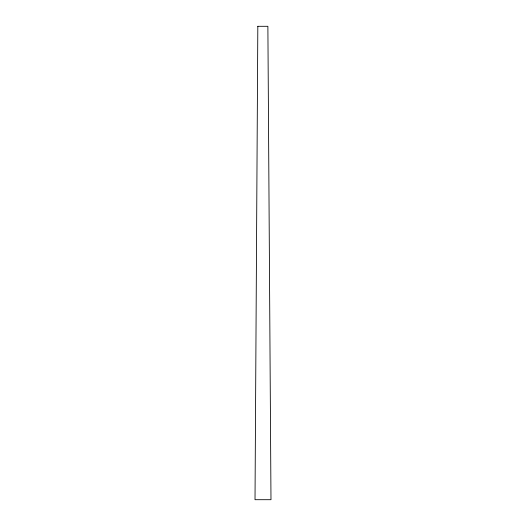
<?xml version="1.0" encoding="UTF-8"?>
<svg xmlns="http://www.w3.org/2000/svg" width="526" height="526" viewBox="0 0 526 526"><rect width="100%" height="100%" fill="white"/><g stroke="black" fill="none" stroke-linecap="round" stroke-linejoin="round"><path stroke-width="0.79" d="M257.825 26.3L255.018 499.7L270.982 499.7L267.879 26.3L257.825 26.3"/></g></svg>
